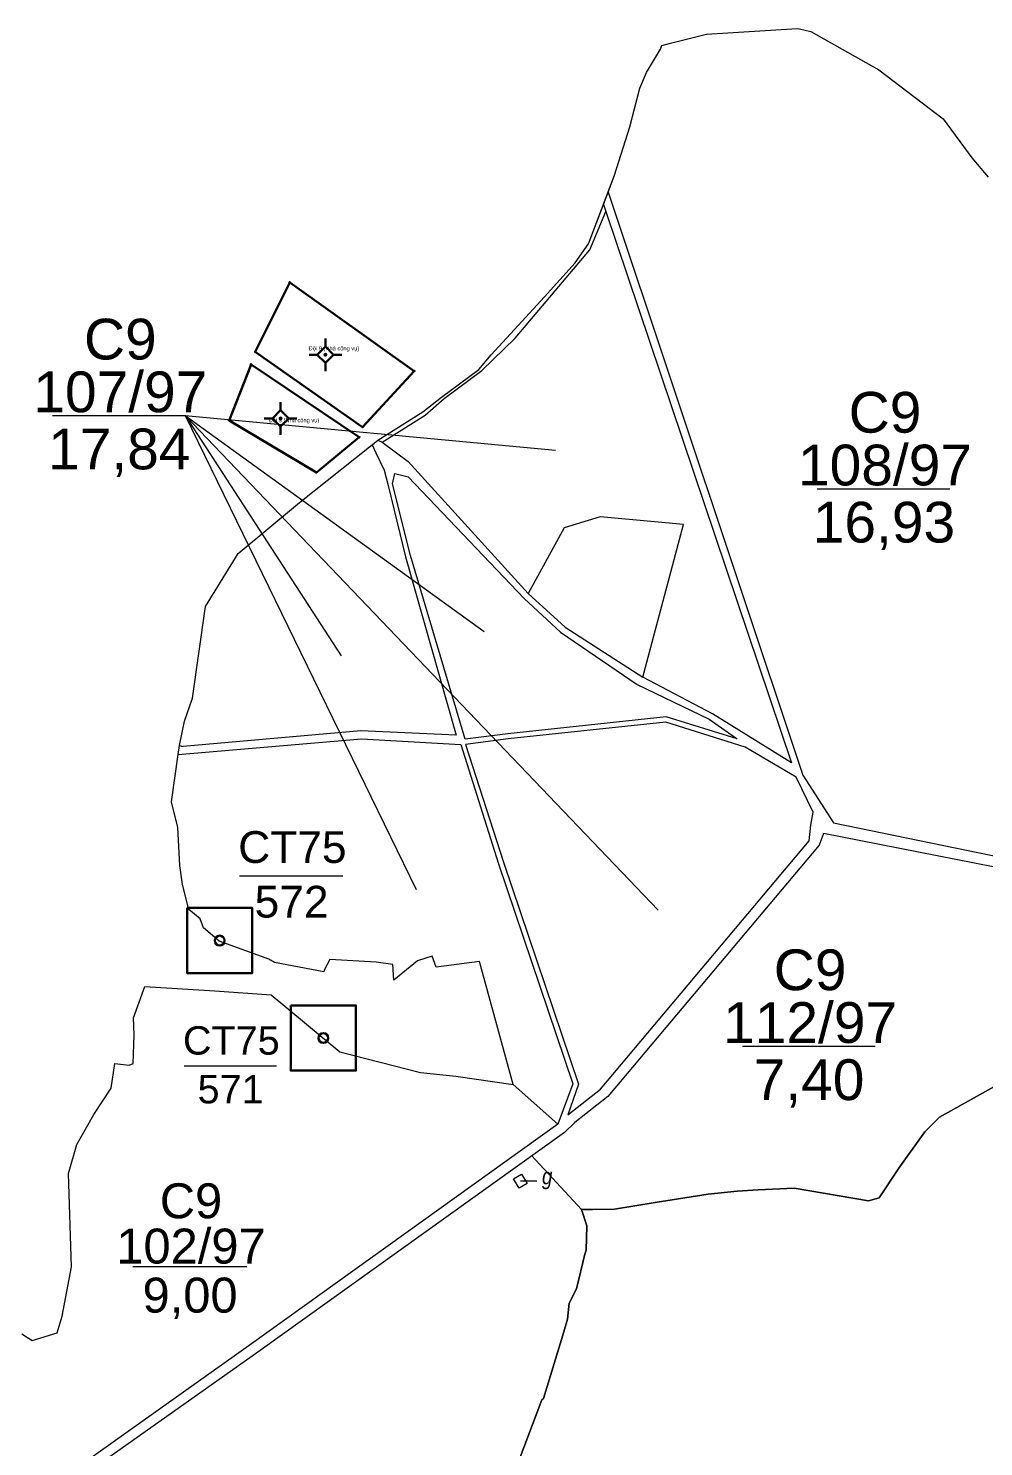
# Model space of a CAD drawing. Header units: metres. Extents: x 414555 to 418802, y 1520655 to 1524487.
# Drawn here: x 416275 to 417008, y 1522647 to 1523734 of the extents above; entities that cross this region are included whole.
import ezdxf
from ezdxf.enums import TextEntityAlignment as Align

# ---------------------------------------------------------------- set-up
doc = ezdxf.new("R2010")
doc.units = ezdxf.units.M
doc.header["$MEASUREMENT"] = 0
doc.layers.add('RanhTwo', color=3, linetype='Continuous', lineweight=0)
doc.layers.add('TruSo', color=1, linetype='Continuous', lineweight=106)
doc.styles.add('Style-Arial', font='arial.ttf')
doc.styles.add('Style-Arial Narrow IF', font='ARIALNI.TTF')

# ---------------------------------------------------------------- blocks, each defined once
blk = doc.blocks.new('*U0')
at = {"color": 0, "linetype": 'Continuous', "lineweight": -2, "ltscale": 10, "flags": 128}
blk.add_lwpolyline([(-150, 150), (150, 150), (150, -150), (-150, -150), (-150, 150)], close=True, dxfattribs=at)
at = {"color": 0, "linetype": 'Continuous', "lineweight": -2, "ltscale": 10}
blk.add_circle((-0.02828, 0.016065), 22.5, dxfattribs=at)
blk = doc.blocks.new('*U14')
at = {"layer": 'RanhTwo', "color": 3, "linetype": 'Continuous', "lineweight": 13}
blk.add_line((-66.520877, -1.660429), (63.750129, -1.660429), dxfattribs=at)
at = {"layer": 'RanhTwo', "color": 3, "linetype": 'Continuous', "lineweight": 13, "style": 'Style-Arial'}
blk.add_text('9,00', height=40, dxfattribs=at).set_placement((-1.025137, -54.422685), align=Align.CENTER)
at = {"layer": 'RanhTwo', "color": 3, "linetype": 'Continuous', "lineweight": 13, "insert": (-0.000029, 1.089388), "char_height": 40, "attachment_point": 8, "line_spacing_factor": 0.776524, "style": 'Style-Arial'}
blk.add_mtext('C9\\P102/97', dxfattribs=at)
blk = doc.blocks.new('*U18')
at = {"layer": 'RanhTwo', "color": 3, "linetype": 'Continuous', "lineweight": 13}
blk.add_line((-66.520877, -1.660429), (63.750129, -1.660429), dxfattribs=at)
at = {"layer": 'RanhTwo', "color": 3, "linetype": 'Continuous', "lineweight": 13, "style": 'Style-Arial'}
blk.add_text('17,84', height=40, dxfattribs=at).set_placement((-1.025137, -54.422685), align=Align.CENTER)
at = {"layer": 'RanhTwo', "color": 3, "linetype": 'Continuous', "lineweight": 13, "insert": (-0.000029, 1.089388), "char_height": 40, "attachment_point": 8, "line_spacing_factor": 0.776524, "style": 'Style-Arial'}
blk.add_mtext('C9\\P107/97', dxfattribs=at)
blk = doc.blocks.new('*U19')
at = {"layer": 'RanhTwo', "color": 3, "linetype": 'Continuous', "lineweight": 13}
blk.add_line((-66.520877, -1.660429), (63.750129, -1.660429), dxfattribs=at)
at = {"layer": 'RanhTwo', "color": 3, "linetype": 'Continuous', "lineweight": 13, "style": 'Style-Arial'}
blk.add_text('16,93', height=40, dxfattribs=at).set_placement((-1.025137, -54.422685), align=Align.CENTER)
at = {"layer": 'RanhTwo', "color": 3, "linetype": 'Continuous', "lineweight": 13, "insert": (-0.000029, 1.089388), "char_height": 40, "attachment_point": 8, "line_spacing_factor": 0.776524, "style": 'Style-Arial'}
blk.add_mtext('C9\\P108/97', dxfattribs=at)
blk = doc.blocks.new('*U22')
at = {"layer": 'RanhTwo', "color": 3, "linetype": 'Continuous', "lineweight": 13}
blk.add_line((-66.520877, -1.660429), (63.750129, -1.660429), dxfattribs=at)
at = {"layer": 'RanhTwo', "color": 3, "linetype": 'Continuous', "lineweight": 13, "style": 'Style-Arial'}
blk.add_text('7,40', height=40, dxfattribs=at).set_placement((-1.025137, -54.422685), align=Align.CENTER)
at = {"layer": 'RanhTwo', "color": 3, "linetype": 'Continuous', "lineweight": 13, "insert": (-0.000029, 1.089388), "char_height": 40, "attachment_point": 8, "line_spacing_factor": 0.776524, "style": 'Style-Arial'}
blk.add_mtext('C9\\P112/97', dxfattribs=at)
blk = doc.blocks.new('DDCT')
at = {"layer": 'RanhTwo', "color": 5, "linetype": 'Continuous', "lineweight": 0}
for p, q in [((6.24, 0), (-6.24, 0)), ((0, -6.24), (0, 6.24))]:
    blk.add_line(p, q, dxfattribs=at)
blk = doc.blocks.new('CENTRD')
at = {"layer": 'RanhTwo', "linetype": 'Continuous', "lineweight": 0}
h = blk.add_hatch(color=7, dxfattribs=at)
edge = h.paths.add_edge_path()
edge.add_arc((0, 0), 1.5, 0, 360)
at = {"layer": 'RanhTwo', "color": 7, "linetype": 'Continuous', "lineweight": 0}
for p, q in [((0, 12.5), (0, 6.25)), ((-6.25, 0), (-12.5, 0)), ((0, 6.25), (-6.25, 0)), ((-6.25, 0), (0, -6.25)), ((6.25, 0), (0, 6.25)), ((0, -6.25), (6.25, 0)), ((12.5, 0), (6.25, 0)), ((0, -6.25), (0, -12.5))]:
    blk.add_line(p, q, dxfattribs=at)
blk = doc.blocks.new('CENTRD_1')
at = {"layer": 'TruSo', "linetype": 'Continuous', "lineweight": 30}
h = blk.add_hatch(color=5, dxfattribs=at)
edge = h.paths.add_edge_path()
edge.add_arc((0, 0), 1.5, 0, 360)
at = {"layer": 'TruSo', "color": 5, "linetype": 'Continuous', "lineweight": 30}
for p, q in [((0, 12.5), (0, 6.25)), ((-6.25, 0), (-12.5, 0)), ((0, 6.25), (-6.25, 0)), ((-6.25, 0), (0, -6.25)), ((6.25, 0), (0, 6.25)), ((0, -6.25), (6.25, 0)), ((12.5, 0), (6.25, 0)), ((0, -6.25), (0, -12.5))]:
    blk.add_line(p, q, dxfattribs=at)
blk = doc.blocks.new('*U57')
at = {"layer": 'RanhTwo', "color": 3, "linetype": 'Continuous', "lineweight": 13}
blk.add_line((-66.520877, -1.660429), (63.750129, -1.660429), dxfattribs=at)
at = {"layer": 'RanhTwo', "color": 3, "linetype": 'Continuous', "lineweight": 13, "style": 'Style-Arial'}
for s, p in [('CT75', (-0.000029, 14.422722)), ('571', (-1.025137, -54.422685))]:
    blk.add_text(s, height=40, dxfattribs=at).set_placement(p, align=Align.CENTER)
blk = doc.blocks.new('*U58')
at = {"layer": 'RanhTwo', "color": 3, "linetype": 'Continuous', "lineweight": 13}
blk.add_line((-66.520877, -1.660429), (63.750129, -1.660429), dxfattribs=at)
at = {"layer": 'RanhTwo', "color": 3, "linetype": 'Continuous', "lineweight": 13, "style": 'Style-Arial'}
for s, p in [('CT75', (-0.000029, 14.422722)), ('572', (-1.025137, -54.422685))]:
    blk.add_text(s, height=40, dxfattribs=at).set_placement(p, align=Align.CENTER)

msp = doc.modelspace()

# ---------------------------------------------------------------- linework, layer by layer
at = {"layer": 'RanhTwo', "color": 3, "linetype": 'Continuous', "lineweight": 0}
for p, q in [((416716.05093, 1523599.12507), (416719.65948, 1523608.63475)), ((416716.05093, 1523599.12507), (416717.8242, 1523593.8574)), ((416538.71515, 1523414.91923), (416543.0422, 1523418.3047)), ((416543.0422, 1523418.3047), (416546.322, 1523416.825)), ((416389.8828, 1523177.3163), (416390.7049, 1523184.2188)), ((416390.7049, 1523184.2188), (416393.64, 1523183.598)), ((416647.019, 1522851.873), (416653.286, 1522855.602)), ((416651.321389, 1522844.642355), (416647.019, 1522851.873)), ((416653.286, 1522855.602), (416657.588389, 1522848.371355)), ((416657.588389, 1522848.371355), (416651.321389, 1522844.642355)), ((416652.289835, 1522850.489061), (416664.825899, 1522850.489061))]:
    msp.add_line(p, q, dxfattribs=at)
at = {"layer": 'RanhTwo', "color": 7, "linetype": 'Continuous', "lineweight": 0}
for p, q in [((416395.240205, 1523437.255767), (416679.244221, 1523410.638952)), ((416395.240205, 1523437.255767), (416624.461641, 1523271.671883)), ((416395.240205, 1523437.255767), (416514.896483, 1523252.964777)), ((416395.240205, 1523437.255767), (416758.077689, 1523057.876392)), ((416395.240205, 1523437.255767), (416572.351383, 1523073.911054)), ((416646.89, 1522924.29), (416680.957, 1522893.743)), ((416699.2, 1522828.29), (416660.963802, 1522869.782232))]:
    msp.add_line(p, q, dxfattribs=at)
at = {"layer": 'RanhTwo', "color": 3, "linetype": 'Continuous', "lineweight": 13, "flags": 128}
for points in [[(416269.906, 1522732.982), (416277.8577, 1522727.8417), (416296.96, 1522733.84), (416300.9033, 1522746.4754), (416307.9, 1522784.45), (416305.72, 1522855.87), (416312.06, 1522878.36), (416325.2, 1522901.22), (416338.32, 1522921.35), (416341.12, 1522940.31), (416352.19, 1522939.06), (416355.33, 1522940.25), (416356.08, 1522962.24), (416355.54, 1522975.29), (416364.28, 1522999.29), (416417.82, 1522996.16), (416461.17, 1522993), (416513.8, 1522949.36), (416575.76, 1522933.43), (416602.78, 1522930.77), (416646.89, 1522924.29), (416620.94, 1523018.61), (416587.82, 1523014.34), (416584.6, 1523022.56), (416573.488, 1523019.137), (416555.3, 1523004.307), (416554.414, 1523016.25), (416541.67, 1523018), (416506.1655, 1523020.0085), (416502.022, 1523012.411), (416501.513, 1523010.716), (416463.758, 1523017.745), (416459.433, 1523020.427), (416421.247, 1523034.248), (416409.354, 1523044.363), (416406.619, 1523051.4029), (416397.98, 1523058.53), (416393.21, 1523077.57), (416391.206, 1523092.258), (416389.67, 1523121.44), (416384.618, 1523140.942), (416389.8828, 1523177.3163), (416390.7049, 1523184.2188), (416394.6334, 1523202.7928), (416400.7516, 1523220.4755), (416410.7832, 1523290.9004), (416435.89, 1523331.467), (416482.797, 1523370.66), (416536.62, 1523413.28), (416543.0422, 1523418.3047), (416577.6074, 1523440.0749), (416591.7858, 1523451.4132), (416620.522, 1523472.586), (416629.95, 1523483.85), (416650.67, 1523506.23), (416670.92, 1523528.41), (416694.28, 1523554.43), (416704.65, 1523569.08), (416724.64, 1523621.76), (416736.33, 1523658.81), (416744.01, 1523688.39), (416749.0331, 1523700.3223), (416759.81, 1523718.25), (416760.81, 1523720.98), (416767.441, 1523722.919), (416795, 1523729.82), (416864.51, 1523734.24), (416866.36, 1523733.84), (416875.14, 1523731.93), (416927.41, 1523702.48), (416976.545, 1523664.803), (416998.64, 1523634.89), (417011.15, 1523620.04)], [(416746.153, 1523236.735), (416777.532, 1523353.809), (416713.447, 1523359.671), (416686.003, 1523351.281), (416658.332, 1523300.85)], [(416658.332, 1523300.85), (416686.5512, 1523274.8936), (416746.153, 1523236.735)], [(417015.38, 1522922.45), (416973.93, 1522899.32), (416962.52, 1522887.94), (416942.58, 1522860.08), (416927.65, 1522837.46), (416919.33, 1522835.11), (416862.23, 1522844.83), (416834.7, 1522843.53), (416818.63, 1522842.51), (416796.25, 1522840.26), (416755.8, 1522833.83), (416724.4, 1522828.57), (416707.58, 1522828.38), (416699.2, 1522828.29), (416703.17, 1522815.91), (416702.76, 1522797.22), (416701.64, 1522794.11), (416695.27, 1522767.62), (416689.85, 1522756.62), (416688.5, 1522744.37), (416685.57, 1522734.51), (416669.95, 1522683.36), (416668.76, 1522682.31), (416645.55, 1522620.75)]]:
    msp.add_lwpolyline(points, dxfattribs=at)
at = {"layer": 'RanhTwo', "color": 3, "linetype": 'Continuous', "lineweight": 0, "flags": 128}
for points in [[(416719.65948, 1523608.63475), (416724.64, 1523621.76), (416736.33, 1523658.81), (416744.01, 1523688.39), (416749.0331, 1523700.3223), (416759.81, 1523718.25), (416760.81, 1523720.98), (416767.441, 1523722.919), (416795, 1523729.82), (416864.51, 1523734.24), (416866.36, 1523733.84), (416875.14, 1523731.93), (416927.41, 1523702.48), (416976.545, 1523664.803), (416998.64, 1523634.89), (417011.15, 1523620.04)], [(416719.65948, 1523608.63475), (416869.007, 1523161.41), (416892.561, 1523124.831), (417171.309, 1523067.653), (417138.183, 1523167.88), (417141.01332, 1523187.86744)], [(416543.0422, 1523418.3047), (416577.6074, 1523440.0749), (416591.7858, 1523451.4132), (416620.522, 1523472.586), (416629.95, 1523483.85), (416650.67, 1523506.23), (416670.92, 1523528.41), (416694.28, 1523554.43), (416704.65, 1523569.08), (416716.05093, 1523599.12507)], [(416546.322, 1523416.825), (416579.404, 1523437.661), (416593.928, 1523450.338), (416622.833, 1523471.877), (416648.217, 1523496.721), (416705.574, 1523564.471), (416717.8242, 1523593.8574)], [(416717.8242, 1523593.8574), (416860.169, 1523171.009), (416799.7741, 1523208.5742), (416746.153, 1523236.735)], [(416390.7049, 1523184.2188), (416394.6334, 1523202.7928), (416400.75162, 1523220.47552), (416410.7832, 1523290.9004), (416435.89, 1523331.467), (416482.797, 1523370.66), (416536.62, 1523413.28), (416538.71515, 1523414.91923)], [(416538.71515, 1523414.91923), (416541.5466, 1523408.7923), (416547.758, 1523395.351), (416550.937, 1523383.565), (416564.2802, 1523328.9204), (416603.064, 1523192.079), (416529.834, 1523195.3998), (416393.64, 1523183.598)], [(416546.322, 1523416.825), (416566.295, 1523402.166), (416658.332, 1523300.85)], [(416818.528, 1523189.454), (416764.2616, 1523206.238), (416642.5778, 1523193.2223), (416609.966, 1523189.036), (416568.1298, 1523330.0096), (416554.227, 1523384.921), (416556.088, 1523392.811), (416566.15, 1523390.231), (416655.122, 1523297.058), (416683.044, 1523271.2132), (416741.8082, 1523230.9148), (416797.1226, 1523204.3289), (416818.528, 1523189.454)], [(416876.954, 1523133.06), (416863.764, 1523160.034), (416824.733, 1523183.082), (416763.8384, 1523202.17), (416643.0482, 1523189.2497), (416610.109, 1523184.903), (416639.3999, 1523094.6449), (416696.7982, 1522924.5307), (416688.81, 1522901.105), (416713.878, 1522920.717), (416873.751, 1523111.032), (416875.022, 1523123.111), (416876.954, 1523133.06)], [(416389.8828, 1523177.3163), (416530.352, 1523189.4222), (416606.516, 1523184.982), (416635.6001, 1523093.3951), (416692.5318, 1522924.6633), (416680.957, 1522893.743), (416446.076, 1522725.433), (416264.825, 1522596.493), (416242.291, 1522590.621), (416231.371, 1522590.722), (416080.20092, 1522649.58625)], [(416269.906, 1522732.982), (416277.85771, 1522727.84173), (416296.96, 1522733.84), (416300.9033, 1522746.4754), (416307.9, 1522784.45), (416305.72, 1522855.87), (416312.06, 1522878.36), (416325.2, 1522901.22), (416338.32, 1522921.35), (416341.12, 1522940.31), (416352.19, 1522939.06), (416355.33, 1522940.25), (416356.08, 1522962.24), (416355.54, 1522975.29), (416364.28, 1522999.29), (416417.82, 1522996.16), (416461.17, 1522993), (416513.8, 1522949.36), (416575.76, 1522933.43), (416602.78, 1522930.77), (416646.89, 1522924.29), (416620.94, 1523018.61), (416587.82, 1523014.34), (416584.6, 1523022.56), (416573.488, 1523019.137), (416555.3, 1523004.307), (416554.414, 1523016.25), (416541.67, 1523018), (416506.16549, 1523020.00855), (416502.022, 1523012.411), (416501.513, 1523010.716), (416463.758, 1523017.745), (416459.433, 1523020.427), (416421.247, 1523034.248), (416409.354, 1523044.363), (416406.61898, 1523051.40294), (416397.98, 1523058.53), (416393.21, 1523077.57), (416391.206, 1523092.258), (416389.67, 1523121.44), (416384.618, 1523140.942), (416389.8828, 1523177.3163)], [(417096.07738, 1523007.23861), (417115.8207, 1523040.7096), (417131.972, 1523068.091), (416884.875, 1523116.661), (416881.4509, 1523107.7605), (416719.4658, 1522914.9313), (416694.0208, 1522895.0243), (416686.0445, 1522887.5467), (416450.922, 1522718.994), (416265.133, 1522587.641), (416255.248, 1522577.767), (416221.809, 1522396.69), (416383.9486, 1522346.3038), (416491.265, 1522312.9544), (416502.558, 1522309.445), (416513.12, 1522306.34)], [(416645.55, 1522620.75), (416668.76, 1522682.31), (416669.95, 1522683.36), (416685.57, 1522734.51), (416688.5, 1522744.37), (416689.85, 1522756.62), (416695.27, 1522767.62), (416701.64, 1522794.11), (416702.76, 1522797.22), (416703.17, 1522815.91), (416699.2, 1522828.29), (416707.58, 1522828.38), (416724.4, 1522828.57), (416755.8, 1522833.83), (416796.25, 1522840.26), (416818.63, 1522842.51), (416834.7, 1522843.53), (416862.23, 1522844.83), (416919.33, 1522835.11), (416927.65, 1522837.46), (416942.58, 1522860.08), (416962.52, 1522887.94), (416973.93, 1522899.32), (417015.38, 1522922.45)]]:
    msp.add_lwpolyline(points, dxfattribs=at)
at = {"layer": 'TruSo', "color": 5, "linetype": 'Continuous', "lineweight": 30, "flags": 128}
for points in [[(416570.82, 1523471.43), (416475.42, 1523539.43), (416448.92, 1523486.27), (416531.26, 1523428.48), (416570.82, 1523471.43)], [(416528.76, 1523420.64), (416495.91, 1523393.67), (416428.82, 1523433.55), (416445.74, 1523476.5), (416528.76, 1523420.64)]]:
    msp.add_lwpolyline(points, dxfattribs=at)

# ---------------------------------------------------------------- block references
at = {"layer": 'RanhTwo', "color": 5, "linetype": 'Continuous', "lineweight": 0, "xscale": 0.15, "yscale": 0.15, "zscale": 0.15}
for p in [(416475.42, 1523539.43), (416448.92, 1523486.27), (416445.74, 1523476.5), (416570.82, 1523471.43), (416428.82, 1523433.55), (416531.26, 1523428.48), (416528.76, 1523420.64), (416495.91, 1523393.67)]:
    msp.add_blockref('DDCT', p, dxfattribs=at)
at = {"layer": 'RanhTwo', "color": 3, "linetype": 'Continuous', "lineweight": 13}
for name, p, xscale, yscale, zscale in [('*U18', (416345.442725, 1523438.552787), 0.781135, 0.781135, 0.781135), ('*U19', (416932.017173, 1523382.43147), 0.781135, 0.781135, 0.781135), ('*U58', (416477.417817, 1523085.406739), 0.608658, 0.608658, 0.608658), ('*U22', (416874.562273, 1522954.840489), 0.781135, 0.781135, 0.781135), ('*U57', (416430.589885, 1522939.34617), 0.543471, 0.543471, 0.543471), ('*U14', (416399.645114, 1522785.796865), 0.670551, 0.670551, 0.670551)]:
    msp.add_blockref(name, p, dxfattribs=dict(at, xscale=xscale, yscale=yscale, zscale=zscale))
at = {"layer": 'RanhTwo', "color": 7, "linetype": 'Continuous', "lineweight": 0}
for p in [(416502.73, 1523483.96), (416468.36, 1523435.08)]:
    msp.add_blockref('CENTRD', p, dxfattribs=at)
at = {"layer": 'RanhTwo', "color": 3, "linetype": 'Continuous', "lineweight": 30, "ltscale": 1.666667, "xscale": 0.166667, "yscale": 0.166667, "zscale": 0.166667}
for p in [(416421.685, 1523034.654), (416501.174, 1522959.887)]:
    msp.add_blockref('*U0', p, dxfattribs=at)
at = {"layer": 'TruSo', "color": 5, "linetype": 'Continuous', "lineweight": 30}
for p in [(416502.73, 1523483.96), (416468.36, 1523435.08)]:
    msp.add_blockref('CENTRD_1', p, dxfattribs=at)

# ---------------------------------------------------------------- texts
at = {"layer": 'RanhTwo', "color": 3, "linetype": 'Continuous', "lineweight": 0, "style": 'Style-Arial'}
for s, p in [('6', (416475.42, 1523539.43)), ('5', (416448.92, 1523486.27)), ('4', (416445.74, 1523476.5)), ('7', (416570.82, 1523471.43)), ('3', (416428.82, 1523433.55)), ('8', (416531.26, 1523428.48)), ('1', (416528.76, 1523420.64)), ('2', (416495.91, 1523393.67))]:
    msp.add_text(s, height=0.75, dxfattribs=at).set_placement(p, align=Align.TOP_LEFT)
at = {"layer": 'RanhTwo', "color": 3, "linetype": 'Continuous', "lineweight": 0, "style": 'Style-Arial Narrow IF'}
msp.add_text('g', height=12.5, dxfattribs=at).set_placement((416672.889274, 1522853.928107), align=Align.MIDDLE_CENTER)
at = {"layer": 'TruSo', "color": 7, "linetype": 'Continuous', "lineweight": 13, "style": 'Style-Arial'}
for p in [(416489.886863, 1523487.293396), (416459.259207, 1523432.165089)]:
    msp.add_text('Đội 9 (Nhà công vụ)', height=3.125, dxfattribs=at).set_placement(p)

doc.saveas('drawing.dxf')
